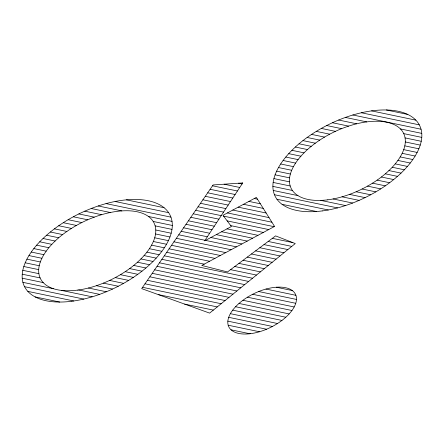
<?xml version="1.0" encoding="UTF-8"?>
<svg xmlns="http://www.w3.org/2000/svg" width="444" height="444" viewBox="0 0 444 444"><rect width="100%" height="100%" fill="white"/><g stroke="black" fill="none" stroke-linecap="round" stroke-linejoin="round"><path stroke-width="0.67" d="M386.347 109.968L407.797 114.452M371.556 110.883L415.839 120.135M361.361 112.759L419.297 124.858M352.869 114.99L421.04 129.226M345.399 117.432L366.733 121.889M400.427 128.927L421.761 133.383M338.639 120.03L356.676 123.798M403.735 133.622L421.772 137.39M332.434 122.738L348.601 126.113M405.067 137.906L421.234 141.281M326.684 125.541L341.614 128.66M405.305 141.963L420.24 145.083M321.312 128.421L335.375 131.357M404.8 145.86L418.864 148.796M316.283 131.374L329.709 134.182M403.718 149.639L417.149 152.442M311.56 134.393L324.52 137.102M402.164 153.319L415.123 156.027M307.12 137.474L319.73 140.104M400.205 156.915L412.82 159.546M302.947 140.604L315.312 143.19M397.88 160.434L410.245 163.015M299.023 143.789L311.233 146.342M395.216 163.88L407.42 166.428M295.354 147.025L307.47 149.561M392.224 167.26L404.345 169.791M291.919 150.316L304.023 152.841M388.927 170.574L401.032 173.105M288.733 153.657L300.888 156.194M385.314 173.826L397.474 176.368M285.792 157.043L298.068 159.607M381.39 177.012L393.673 179.576M283.094 160.484L295.582 163.092M377.134 180.125L389.616 182.734M280.663 163.98L293.445 166.65M372.522 183.167L385.303 185.836M278.505 167.538L291.691 170.291M367.532 186.13L380.719 188.883M276.64 171.151L290.376 174.02M362.099 189L375.835 191.869M275.097 174.836L289.582 177.861M356.144 191.764L370.635 194.788M273.915 178.593L289.438 181.835M349.539 194.389L365.068 197.63M273.149 182.434L290.193 185.997M342.041 196.825L359.085 200.383M272.888 186.386L292.38 190.459M333.111 198.962L352.603 203.036M238.578 183.222L242.063 183.955M273.249 190.465L297.93 195.621M320.818 200.399L345.499 205.555M224.103 184.204L239.749 187.473M274.453 194.722L337.54 207.897M212.532 185.792L237.435 190.992M276.962 199.251L328.288 209.968M210.123 189.294L235.12 194.516M254.273 198.518L257.47 199.184M282.057 204.318L316.45 211.505M207.709 192.796L232.806 198.035M248.906 201.398L260.362 203.79M205.294 196.298L230.492 201.559M243.54 204.284L263.248 208.403M202.886 199.794L228.177 205.078M238.173 207.165L266.139 213.009M200.472 203.297L225.863 208.602M232.806 210.051L269.025 217.616M198.063 206.799L223.548 212.121M227.439 212.931L271.911 222.222M195.649 210.301L221.234 215.645M223.587 216.134L274.098 226.684M126.418 199.844L164.069 207.709M193.234 213.797L218.92 219.164M227.167 220.884L268.72 229.565M115.107 201.487L168.637 212.665M190.826 217.299L216.605 222.688M230.747 225.641L263.348 232.445M106.061 203.602L170.934 217.149M188.411 220.801L214.291 226.207M227.017 228.865L257.97 235.331M272.327 238.328L292.829 242.607M98.229 205.972L121.828 210.9M148.424 216.456L172.022 221.384M186.003 224.303L211.977 229.726M221.639 231.746L252.592 238.212M268.154 241.458L291.769 246.392M91.203 208.508L110.312 212.498M153.197 221.456L172.305 225.447M183.588 227.805L209.662 233.25M216.261 234.626L247.219 241.092M263.975 244.594L287.845 249.578M84.776 211.172L101.615 214.685M155.145 225.868L171.978 229.382M181.174 231.302L207.348 236.769M210.889 237.507L241.841 243.972M259.801 247.724L283.927 252.764M78.843 213.936L94.239 217.149M155.772 230.003L171.173 233.217M178.766 234.804L205.039 240.293M205.511 240.393L236.469 246.858M255.622 250.86L280.003 255.949M73.31 216.783L87.712 219.791M155.55 233.96L169.958 236.968M176.351 238.306L231.091 249.739M251.448 253.99L276.079 259.135M68.132 219.708L81.818 222.566M154.701 237.79L168.387 240.648M173.937 241.808L225.719 252.619M247.275 257.12L272.161 262.321M63.276 222.699L76.429 225.447M153.347 241.508L166.5 244.256M171.528 245.304L220.341 255.5M243.096 260.256L268.237 265.506M58.708 225.746L71.467 228.41M151.565 245.144L164.319 247.808M169.114 248.807L214.963 258.386M238.922 263.386L264.319 268.692M54.412 228.854L66.883 231.457M149.4 248.696L161.871 251.298M166.705 252.309L209.59 261.266M234.743 266.517L260.395 271.878M50.372 232.018L62.643 234.576M146.892 252.175L159.163 254.739M164.291 255.811L204.212 264.147M230.569 269.652L256.471 275.064M46.576 235.226L58.73 237.768M144.056 255.589L156.21 258.125M161.877 259.307L252.553 278.249M43.029 238.489L55.134 241.02M140.909 258.935L153.013 261.461M159.468 262.809L248.629 281.435M276.318 287.218L292.302 290.554M39.721 241.802L51.843 244.339M137.457 262.215L149.578 264.752M157.054 266.311L244.705 284.621M265.973 289.061L295.904 295.31M36.652 245.166L48.857 247.719M133.694 265.434L145.898 267.987M154.645 269.813L240.787 287.806M258.652 291.536L296.475 299.434M33.827 248.585L46.193 251.165M129.609 268.587L141.975 271.173M152.231 273.315L236.863 290.986M252.625 294.283L295.754 303.291M31.258 252.048L43.867 254.684M125.191 271.667L137.801 274.303M149.817 276.812L232.945 294.172M247.452 297.203L294.183 306.965M28.949 255.572L41.903 258.28M120.413 274.675L133.361 277.383M147.408 280.314L229.021 297.358M242.935 300.266L291.952 310.506M26.923 259.152L40.337 261.954M115.229 277.6L128.643 280.397M144.994 283.816L225.097 300.544M238.994 303.446L289.149 313.925M25.197 262.798L39.239 265.734M109.579 280.425L123.621 283.355M142.585 287.318L221.179 303.729M235.581 306.737L285.814 317.232M23.809 266.517L38.7 269.625M103.369 283.128L118.259 286.241M158.236 294.588L217.255 306.915M232.7 310.14L281.951 320.429M22.805 270.307L38.894 273.671M96.431 285.686L112.521 289.044M184.637 304.107L213.331 310.101M230.381 313.664L277.522 323.51M22.244 274.198L40.138 277.933M88.445 288.023L106.338 291.758M228.704 317.316L272.455 326.457M22.222 278.194L43.229 282.584M78.605 289.971L99.611 294.361M227.839 321.14L266.572 329.232M22.894 282.34L53.563 288.744M61.522 290.409L92.191 296.814M228.177 325.213L259.49 331.757M24.553 286.691L83.788 299.062M231.03 329.814L249.889 333.755M27.828 291.381L73.765 300.976M35.115 296.908L59.735 302.048M242.724 182.945L204.678 240.837L231.407 226.512L222.977 215.329L256.355 197.397L274.553 226.44L201.765 265.462L227.489 271.961L275.585 235.886L295.26 243.556L209.624 313.114L141.68 288.622L213.114 184.948L242.724 182.945M77.478 290.126A63.242 32.096 -26 0 0 154.845 224.903A63.242 32.096 -26 0 0 59.368 237.224A63.242 32.096 -26 0 0 77.478 290.126M327.811 199.811A62.598 31.774 -26 0 0 404.395 135.254A62.598 31.774 -26 0 0 309.89 147.452A62.598 31.774 -26 0 0 327.811 199.811M322.239 210.922A80.436 40.826 -26 0 0 420.646 127.966A80.436 40.826 -26 0 0 299.206 143.64A80.436 40.826 -26 0 0 322.239 210.922M71.906 301.232A81.08 41.153 -26 0 0 171.101 217.61A81.08 41.153 -26 0 0 48.685 233.411A81.08 41.153 -26 0 0 71.906 301.232M250.549 333.672A37.102 18.831 -26 0 0 295.937 295.415A37.102 18.831 -26 0 0 239.927 302.642A37.102 18.831 -26 0 0 250.549 333.672"/></g></svg>
